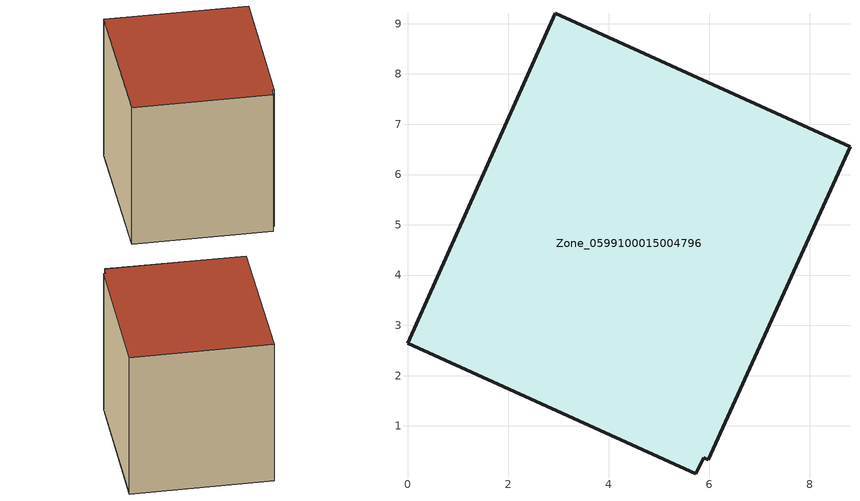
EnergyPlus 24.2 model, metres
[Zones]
Zone_0599100015004796
 floor ground (C_G): 2.94,9.21 8.8,6.55 5.98,0.32 5.89,0.36 5.73,0.05 0,2.65 z0.81
 wall outside (C_F): 8.8,6.55 2.94,9.21 0,2.65 5.73,0.05 5.89,0.36 5.98,0.32 8.8,6.55 z0.81:7.95
 roof outside (C_R): 0,2.65 5.73,0.05 5.89,0.36 5.98,0.32 8.8,6.55 2.94,9.21 z7.95
[BUILDING]
Pand.0599100015004796: North Axis=0; Terrain=City; Loads Convergence Tolerance Value=0.04; Temperature Convergence Tolerance Value=0.4; Solar Distribution=FullExterior; Maximum Number of Warmup Days=25; Minimum Number of Warmup Days=1
[Site:Location]
Rotterdam.The.Hague.AP_ZH_NLD Design_Conditions: Latitude=51.96; Longitude=4.45; Time Zone=1; Elevation=-4.5
[SITE:GROUNDTEMPERATURE:BUILDINGSURFACE]
18, 18, 18, 18, 18, 18, 18, 18, 18, 18, 18, 18
[MATERIAL] Thermal Absorptance=0.9; Solar Absorptance=0.7; Visible Absorptance=0.7
Name | Roughness | Thickness | Conductivity | Density | Specific Heat
G.TC.1965-1974 | MediumSmooth | 0.15 | 0.882353 | 540 | 1210
F.TC.1965-1974 | Rough | 0.3 | 0.697674 | 1920 | 840
R.TC.1965-1974 | MediumRough | 0.2 | 0.232558 | 1500 | 1000
[CONSTRUCTION]
C_G: G.TC.1965-1974
C_F: F.TC.1965-1974
C_R: R.TC.1965-1974
[ZONE]
Zone_0599100015004796: Type=1; Multiplier=1; Ceiling Height=Autocalculate; Volume=Autocalculate; Floor Area=autocalculate; Part of Total Floor Area=Yes
[ZONEINFILTRATION:DESIGNFLOWRATE]
Infil_Zone_0599100015004796: Zone or ZoneList or Space or SpaceList=Zone_0599100015004796; Schedule=AlwaysOn; Design Flow Rate Calculation Method=Flow/Area; Flow Rate per Floor Area=0.003; Constant Term Coefficient=1; Temperature Term Coefficient=0; Velocity Term Coefficient=0; Velocity Squared Term Coefficient=0
[HVACTEMPLATE:ZONE:IDEALLOADSAIRSYSTEM]
Zone_0599100015004796: Maximum Heating Supply Air Temperature=50; Minimum Cooling Supply Air Temperature=13; Maximum Heating Supply Air Humidity Ratio=0.0156; Minimum Cooling Supply Air Humidity Ratio=0.0077; Heating Limit=NoLimit; Cooling Limit=NoLimit; Dehumidification Control Type=ConstantSensibleHeatRatio; Cooling Sensible Heat Ratio=0.7; Dehumidification Setpoint=60; Humidification Control Type=None; Humidification Setpoint=30; Outdoor Air Method=None; Outdoor Air Flow Rate per Person=0.00944; Outdoor Air Flow Rate per Zone Floor Area=0; Outdoor Air Flow Rate per Zone=0; Demand Controlled Ventilation Type=None; Outdoor Air Economizer Type=NoEconomizer; Heat Recovery Type=None; Sensible Heat Recovery Effectiveness=0.7; Latent Heat Recovery Effectiveness=0.65
[ZONECONTROL:THERMOSTAT]
ThermostatControl_Zone_0599100015004796: Zone or ZoneList=Zone_0599100015004796; Control Type Schedule=DualSetpointControlType; Control 1=Thermostat_Zone_0599100015004796; Temperature Difference Between Cutout And Setpoint=0
[THERMOSTATSETPOINT:DUALSETPOINT]
Thermostat_Zone_0599100015004796: Heating Setpoint Temperature Schedule=HeatingSetpoint_Zone_0599100015004796; Cooling Setpoint Temperature Schedule=CoolingSetpoint_Zone_0599100015004796
[SCHEDULE:COMPACT]
HeatingSetpoint_Zone_0599100015004796: Through: 12/31, For: AllDays, Until: 24:00, 21
CoolingSetpoint_Zone_0599100015004796: Through: 12/31, For: AllDays, Until: 24:00, 24
DualSetpointControlType: Through: 12/31, For: AllDays, Until: 24:00, 4
AlwaysOn: Through: 12/31, For: AllDays, Until: 24:00, 1
